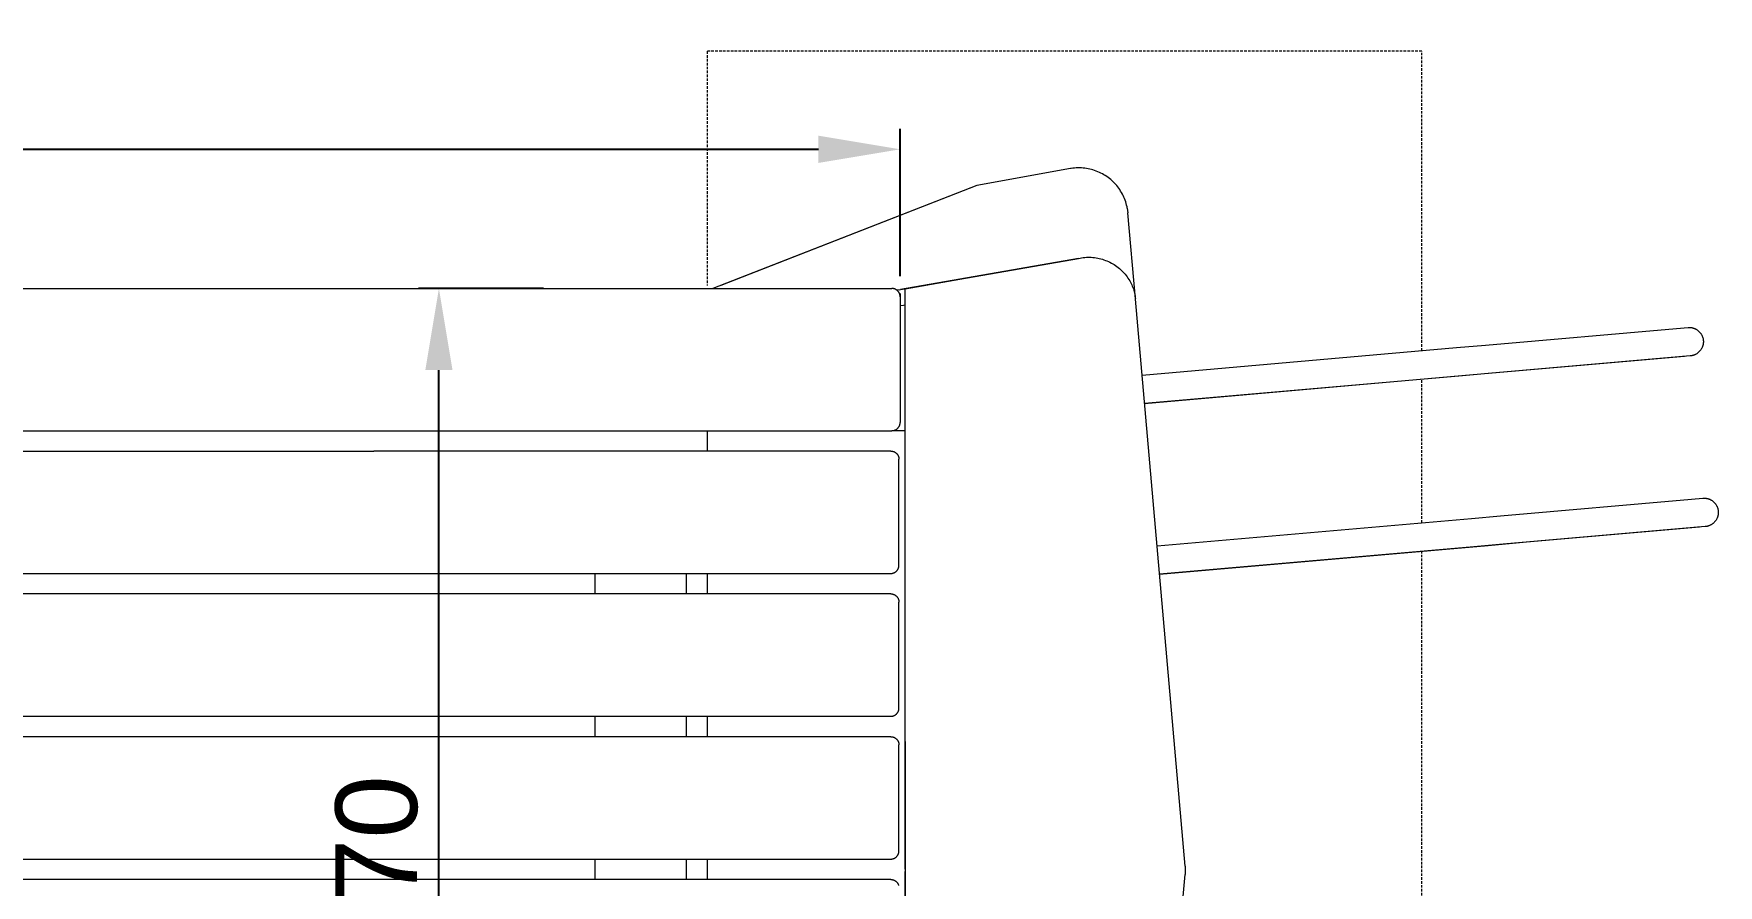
# Model space of a CAD drawing. Header units: millimetres. Extents: x -198 to 5031, y 124 to 3375.
# Drawn here: x 2342 to 3167, y 1675 to 2092 of the extents above; entities that cross this region are included whole.
import ezdxf

# ---------------------------------------------------------------- set-up
doc = ezdxf.new("R2010")
doc.units = ezdxf.units.MM
doc.linetypes.add('HIDDEN', pattern=[1.905, 1.27, -0.635])
for name, color, linetype, lineweight in [('ZANO_R', 7, 'Continuous', 0), ('ZANO_R_przerywana', 7, 'HIDDEN', 0), ('ZANO_W', 1, 'Continuous', 0)]:
    doc.layers.add(name, color=color, linetype=linetype, lineweight=lineweight)
doc.styles.add('Arial', font='arial.ttf')
doc.styles.get("Standard").update_dxf_attribs({"font": 'ARIALUNI.TTF'})
doc.dimstyles.new('pl i ang', dxfattribs={"dimtxt": 50, "dimasz": 50, "dimexe": 1.25, "dimexo": 0.625, "dimgap": 10, "dimtad": 1, "dimtoh": 1, "dimtxsty": 'Standard', "dimcen": 2.5, "dimclrd": 1, "dimclre": 1, "dimclrt": 1, "dimadec": 0, "dimazin": 0, "dimtfac": 1, "dimtmove": 0, "dimatfit": 3, "dimfxl": 1, "dimarcsym": 1})

# ---------------------------------------------------------------- blocks, each defined once
blk = doc.blocks.new('*D474')
at = {"layer": 'ZANO_W', "color": 1, "lineweight": -2}
for p, q in [((2591.22, 1967.26), (2530.03, 1967.26)), ((2540.03, 1436.91), (2540.03, 1927.26)), ((2591.22, 1396.91), (2530.03, 1396.91))]:
    blk.add_line(p, q, dxfattribs=at)
at = {"layer": 'ZANO_W', "color": 1}
for points in [[(2546.7, 1927.26), (2533.36, 1927.26), (2540.03, 1967.26)], [(2533.36, 1436.91), (2546.7, 1436.91), (2540.03, 1396.91)]]:
    blk.add_solid(points, dxfattribs=at)
at = {"layer": 'ZANO_W', "color": 1, "insert": (2509.61, 1682.08), "char_height": 40, "attachment_point": 5, "rotation": 90, "style": 'Arial'}
blk.add_mtext('570', dxfattribs=at)
blk = doc.blocks.new('*D475')
at = {"layer": 'ZANO_W', "color": 1, "lineweight": -2}
for p, q in [((267.27, 1968.72), (267.27, 2045.5)), ((2765.96, 1973.26), (2765.96, 2045.5)), ((307.27, 2035.5), (2725.96, 2035.5))]:
    blk.add_line(p, q, dxfattribs=at)
at = {"layer": 'ZANO_W', "color": 1}
for points in [[(307.27, 2042.17), (307.27, 2028.83), (267.27, 2035.5)], [(2725.96, 2028.83), (2725.96, 2042.17), (2765.96, 2035.5)]]:
    blk.add_solid(points, dxfattribs=at)
at = {"layer": 'ZANO_W', "color": 1, "insert": (1516.62, 2065.92), "char_height": 40, "attachment_point": 5, "style": 'Arial'}
blk.add_mtext('2499', dxfattribs=at)

msp = doc.modelspace()

# ---------------------------------------------------------------- linework, layer by layer
at = {"layer": 'ZANO_R'}
for p, q in [((2849.45, 2026.02), (2803.6, 2017.79)), ((2849.45, 2026.02), (2803.6, 2017.79)), ((2849.75, 2026.07), (2849.45, 2026.02)), ((2849.75, 2026.07), (2849.45, 2026.02)), ((2850.57, 2026.19), (2849.75, 2026.07)), ((2850.57, 2026.19), (2849.75, 2026.07)), ((2851.4, 2026.27), (2850.57, 2026.19)), ((2851.4, 2026.27), (2850.57, 2026.19)), ((2852.23, 2026.33), (2851.4, 2026.27)), ((2852.23, 2026.33), (2851.4, 2026.27)), ((2853.05, 2026.36), (2852.23, 2026.33)), ((2853.05, 2026.36), (2852.23, 2026.33)), ((2853.88, 2026.36), (2853.05, 2026.36)), ((2853.88, 2026.36), (2853.05, 2026.36)), ((2854.71, 2026.34), (2853.88, 2026.36)), ((2854.71, 2026.34), (2853.88, 2026.36)), ((2855.54, 2026.28), (2854.71, 2026.34)), ((2855.54, 2026.28), (2854.71, 2026.34)), ((2856.37, 2026.2), (2855.54, 2026.28)), ((2856.37, 2026.2), (2855.54, 2026.28)), ((2857.19, 2026.09), (2856.37, 2026.2)), ((2857.19, 2026.09), (2856.37, 2026.2)), ((2858.01, 2025.95), (2857.19, 2026.09)), ((2858.01, 2025.95), (2857.19, 2026.09)), ((2858.82, 2025.78), (2858.01, 2025.95)), ((2858.82, 2025.78), (2858.01, 2025.95)), ((2859.62, 2025.58), (2858.82, 2025.78)), ((2859.62, 2025.58), (2858.82, 2025.78)), ((2860.42, 2025.36), (2859.62, 2025.58)), ((2860.42, 2025.36), (2859.62, 2025.58)), ((2861.21, 2025.11), (2860.42, 2025.36)), ((2861.21, 2025.11), (2860.42, 2025.36)), ((2861.99, 2024.83), (2861.21, 2025.11)), ((2861.99, 2024.83), (2861.21, 2025.11)), ((2862.77, 2024.52), (2861.99, 2024.83)), ((2862.77, 2024.52), (2861.99, 2024.83)), ((2863.53, 2024.19), (2862.77, 2024.52)), ((2863.53, 2024.19), (2862.77, 2024.52)), ((2864.27, 2023.83), (2863.53, 2024.19)), ((2864.27, 2023.83), (2863.53, 2024.19)), ((2865.01, 2023.45), (2864.27, 2023.83)), ((2865.01, 2023.45), (2864.27, 2023.83)), ((2865.73, 2023.04), (2865.01, 2023.45)), ((2865.73, 2023.04), (2865.01, 2023.45)), ((2866.44, 2022.61), (2865.73, 2023.04)), ((2866.44, 2022.61), (2865.73, 2023.04)), ((2867.13, 2022.15), (2866.44, 2022.61)), ((2867.13, 2022.15), (2866.44, 2022.61)), ((2867.81, 2021.67), (2867.13, 2022.15)), ((2867.81, 2021.67), (2867.13, 2022.15)), ((2868.47, 2021.17), (2867.81, 2021.67)), ((2868.47, 2021.17), (2867.81, 2021.67)), ((2803.6, 2017.79), (2674.22, 1967.26)), ((2803.6, 2017.79), (2678.06, 1968.76)), ((2869.11, 2020.65), (2868.47, 2021.17)), ((2869.11, 2020.65), (2868.47, 2021.17)), ((2869.73, 2020.1), (2869.11, 2020.65)), ((2869.73, 2020.1), (2869.11, 2020.65)), ((2870.34, 2019.53), (2869.73, 2020.1)), ((2870.34, 2019.53), (2869.73, 2020.1)), ((2870.92, 2018.94), (2870.34, 2019.53)), ((2870.92, 2018.94), (2870.34, 2019.53)), ((2871.49, 2018.33), (2870.92, 2018.94)), ((2871.49, 2018.33), (2870.92, 2018.94)), ((2872.03, 2017.71), (2871.49, 2018.33)), ((2872.03, 2017.71), (2871.49, 2018.33)), ((2872.55, 2017.06), (2872.03, 2017.71)), ((2872.55, 2017.06), (2872.03, 2017.71)), ((2873.05, 2016.4), (2872.55, 2017.06)), ((2873.05, 2016.4), (2872.55, 2017.06)), ((2873.52, 2015.72), (2873.05, 2016.4)), ((2873.52, 2015.72), (2873.05, 2016.4)), ((2873.97, 2015.02), (2873.52, 2015.72)), ((2873.97, 2015.02), (2873.52, 2015.72)), ((2874.4, 2014.31), (2873.97, 2015.02)), ((2874.4, 2014.31), (2873.97, 2015.02)), ((2874.8, 2013.58), (2874.4, 2014.31)), ((2874.8, 2013.58), (2874.4, 2014.31)), ((2875.18, 2012.84), (2874.8, 2013.58)), ((2875.18, 2012.84), (2874.8, 2013.58)), ((2875.53, 2012.09), (2875.18, 2012.84)), ((2875.53, 2012.09), (2875.18, 2012.84)), ((2875.86, 2011.33), (2875.53, 2012.09)), ((2875.86, 2011.33), (2875.53, 2012.09)), ((2876.15, 2010.56), (2875.86, 2011.33)), ((2876.15, 2010.56), (2875.86, 2011.33)), ((2876.43, 2009.77), (2876.15, 2010.56)), ((2876.43, 2009.77), (2876.15, 2010.56)), ((2876.67, 2008.98), (2876.43, 2009.77)), ((2876.67, 2008.98), (2876.43, 2009.77)), ((2876.89, 2008.18), (2876.67, 2008.98)), ((2876.89, 2008.18), (2876.67, 2008.98)), ((2877.08, 2007.37), (2876.89, 2008.18)), ((2877.08, 2007.37), (2876.89, 2008.18)), ((2877.24, 2006.56), (2877.08, 2007.37)), ((2877.24, 2006.56), (2877.08, 2007.37)), ((2877.24, 2006.56), (2877.53, 2004.4)), ((2877.24, 2006.56), (2877.53, 2004.4)), ((2881.22, 1962.25), (2877.53, 2004.4)), ((2881.22, 1962.25), (2877.53, 2004.4)), ((2853.29, 1982.03), (2766.2, 1966.72)), ((2766.2, 1966.72), (2853.29, 1982.03)), ((2853.29, 1982.02), (2768.37, 1967.01)), ((2853.29, 1982.02), (2768.37, 1967.01)), ((2853.29, 1982.03), (2854.07, 1982.19)), ((2853.29, 1982.03), (2854.07, 1982.19)), ((2854.07, 1982.19), (2854.85, 1982.32)), ((2854.07, 1982.19), (2854.85, 1982.32)), ((2854.85, 1982.32), (2855.64, 1982.43)), ((2854.85, 1982.32), (2855.64, 1982.43)), ((2855.64, 1982.43), (2856.43, 1982.51)), ((2855.64, 1982.43), (2856.43, 1982.51)), ((2856.43, 1982.51), (2857.22, 1982.56)), ((2856.43, 1982.51), (2857.22, 1982.56)), ((2857.22, 1982.56), (2858.01, 1982.58)), ((2857.22, 1982.56), (2858.01, 1982.58)), ((2858.01, 1982.58), (2858.8, 1982.58)), ((2858.01, 1982.58), (2858.8, 1982.58)), ((2858.8, 1982.58), (2859.59, 1982.55)), ((2858.8, 1982.58), (2859.59, 1982.55)), ((2859.59, 1982.55), (2860.39, 1982.49)), ((2859.59, 1982.55), (2860.39, 1982.49)), ((2860.39, 1982.49), (2861.17, 1982.4)), ((2860.39, 1982.49), (2861.17, 1982.4)), ((2861.17, 1982.4), (2861.96, 1982.29)), ((2861.17, 1982.4), (2861.96, 1982.29)), ((2861.96, 1982.29), (2862.74, 1982.16)), ((2861.96, 1982.29), (2862.74, 1982.16)), ((2862.74, 1982.16), (2863.51, 1981.99)), ((2862.74, 1982.16), (2863.51, 1981.99)), ((2863.51, 1981.99), (2864.28, 1981.8)), ((2863.51, 1981.99), (2864.28, 1981.8)), ((2864.28, 1981.8), (2865.05, 1981.58)), ((2864.28, 1981.8), (2865.05, 1981.58)), ((2865.05, 1981.58), (2865.8, 1981.34)), ((2865.05, 1981.58), (2865.8, 1981.34)), ((2865.8, 1981.34), (2866.55, 1981.07)), ((2865.8, 1981.34), (2866.55, 1981.07)), ((2866.55, 1981.07), (2867.28, 1980.78)), ((2866.55, 1981.07), (2867.28, 1980.78)), ((2867.28, 1980.78), (2868.01, 1980.46)), ((2867.28, 1980.78), (2868.01, 1980.46)), ((2868.01, 1980.46), (2868.72, 1980.12)), ((2868.01, 1980.46), (2868.72, 1980.12)), ((2868.72, 1980.12), (2869.43, 1979.75)), ((2868.72, 1980.12), (2869.43, 1979.75)), ((2869.43, 1979.75), (2870.12, 1979.36)), ((2869.43, 1979.75), (2870.12, 1979.36)), ((2870.12, 1979.36), (2870.79, 1978.95)), ((2870.12, 1979.36), (2870.79, 1978.95)), ((2870.79, 1978.95), (2871.45, 1978.51)), ((2870.79, 1978.95), (2871.45, 1978.51)), ((2871.45, 1978.51), (2872.1, 1978.05)), ((2871.45, 1978.51), (2872.1, 1978.05)), ((2872.1, 1978.05), (2872.73, 1977.57)), ((2872.1, 1978.05), (2872.73, 1977.57)), ((2872.73, 1977.57), (2873.34, 1977.07)), ((2872.73, 1977.57), (2873.34, 1977.07)), ((2873.34, 1977.07), (2873.94, 1976.55)), ((2873.34, 1977.07), (2873.94, 1976.55)), ((2873.94, 1976.55), (2874.52, 1976)), ((2873.94, 1976.55), (2874.52, 1976)), ((2874.52, 1976), (2875.07, 1975.44)), ((2874.52, 1976), (2875.07, 1975.44)), ((2875.07, 1975.44), (2875.61, 1974.86)), ((2875.07, 1975.44), (2875.61, 1974.86)), ((2875.61, 1974.86), (2876.13, 1974.26)), ((2875.61, 1974.86), (2876.13, 1974.26)), ((2876.13, 1974.26), (2876.63, 1973.65)), ((2876.13, 1974.26), (2876.63, 1973.65)), ((2876.63, 1973.65), (2877.11, 1973.01)), ((2876.63, 1973.65), (2877.11, 1973.01)), ((2877.11, 1973.01), (2877.56, 1972.37)), ((2877.11, 1973.01), (2877.56, 1972.37)), ((2877.56, 1972.37), (2878, 1971.7)), ((2877.56, 1972.37), (2878, 1971.7)), ((271.27, 1967.26), (2761.96, 1967.26)), ((2762.1, 1967.25), (2761.96, 1967.26)), ((2762.23, 1967.25), (2762.1, 1967.25)), ((2762.37, 1967.24), (2762.23, 1967.25)), ((2762.5, 1967.22), (2762.37, 1967.24)), ((2762.64, 1967.2), (2762.5, 1967.22)), ((2762.77, 1967.17), (2762.64, 1967.2)), ((2762.91, 1967.14), (2762.77, 1967.17)), ((2763.04, 1967.11), (2762.91, 1967.14)), ((2763.17, 1967.07), (2763.04, 1967.11)), ((2763.3, 1967.03), (2763.17, 1967.07)), ((2763.43, 1966.98), (2763.3, 1967.03)), ((2763.55, 1966.93), (2763.43, 1966.98)), ((2763.68, 1966.87), (2763.55, 1966.93)), ((2763.8, 1966.81), (2763.68, 1966.87)), ((2763.92, 1966.74), (2763.8, 1966.81)), ((2764.04, 1966.67), (2763.92, 1966.74)), ((2764.15, 1966.6), (2764.04, 1966.67)), ((2764.27, 1966.52), (2764.15, 1966.6)), ((2764.2, 1966.57), (2766.2, 1966.72)), ((2764.38, 1966.44), (2764.27, 1966.52)), ((2764.48, 1966.36), (2764.38, 1966.44)), ((2764.59, 1966.27), (2764.48, 1966.36)), ((2764.69, 1966.18), (2764.59, 1966.27)), ((2764.79, 1966.09), (2764.69, 1966.18)), ((2764.88, 1965.99), (2764.79, 1966.09)), ((2764.97, 1965.89), (2764.88, 1965.99)), ((2765.06, 1965.78), (2764.97, 1965.89)), ((2765.15, 1965.67), (2765.06, 1965.78)), ((2765.23, 1965.56), (2765.15, 1965.67)), ((2765.3, 1965.45), (2765.23, 1965.56)), ((2765.38, 1965.34), (2765.3, 1965.45)), ((2765.45, 1965.22), (2765.38, 1965.34)), ((2765.51, 1965.1), (2765.45, 1965.22)), ((2765.48, 1966.66), (2766.2, 1966.72)), ((2765.57, 1964.97), (2765.51, 1965.1)), ((2765.63, 1964.85), (2765.57, 1964.97)), ((2765.68, 1964.72), (2765.63, 1964.85)), ((2765.73, 1964.6), (2765.68, 1964.72)), ((2765.77, 1964.47), (2765.73, 1964.6)), ((2765.81, 1964.34), (2765.77, 1964.47)), ((2765.84, 1964.2), (2765.81, 1964.34)), ((2765.88, 1964.07), (2765.84, 1964.2)), ((2765.9, 1963.94), (2765.88, 1964.07)), ((2765.92, 1963.8), (2765.9, 1963.94)), ((2765.96, 1964.76), (2765.96, 1903.08)), ((2768.37, 1745.26), (2768.37, 1967.01)), ((2768.37, 1682.58), (2768.37, 1967.01)), ((2878, 1971.7), (2878.41, 1971.02)), ((2878, 1971.7), (2878.41, 1971.02)), ((2878.41, 1971.02), (2878.76, 1970.39)), ((2878.41, 1971.02), (2878.76, 1970.39)), ((2878.76, 1970.39), (2879.08, 1969.74)), ((2878.76, 1970.39), (2879.08, 1969.74)), ((2879.08, 1969.74), (2879.39, 1969.09)), ((2879.08, 1969.74), (2879.39, 1969.09)), ((2879.39, 1969.09), (2879.67, 1968.42)), ((2879.39, 1969.09), (2879.67, 1968.42)), ((2879.67, 1968.42), (2879.94, 1967.75)), ((2879.67, 1968.42), (2879.94, 1967.75)), ((2879.94, 1967.75), (2880.18, 1967.06)), ((2879.94, 1967.75), (2880.18, 1967.06)), ((2880.18, 1967.06), (2880.4, 1966.37)), ((2880.18, 1967.06), (2880.4, 1966.37)), ((2880.4, 1966.37), (2880.59, 1965.68)), ((2880.4, 1966.37), (2880.59, 1965.68)), ((2880.59, 1965.68), (2880.76, 1964.97)), ((2880.59, 1965.68), (2880.76, 1964.97)), ((2880.76, 1964.97), (2880.91, 1964.27)), ((2880.76, 1964.97), (2880.91, 1964.27)), ((2880.91, 1964.27), (2881.04, 1963.55)), ((2880.91, 1964.27), (2881.04, 1963.55)), ((2765.94, 1963.67), (2765.92, 1963.8)), ((2765.95, 1963.53), (2765.94, 1963.67)), ((2765.96, 1963.39), (2765.95, 1963.53)), ((2765.96, 1963.26), (2765.96, 1963.39)), ((2765.96, 1963.26), (2765.96, 1901.58)), ((2767.59, 1958.88), (2765.96, 1958.76)), ((2767.59, 1958.88), (2765.96, 1958.76)), ((2768.37, 1959.02), (2767.59, 1958.88)), ((2768.37, 1959.02), (2767.59, 1958.88)), ((2881.04, 1963.55), (2881.15, 1962.84)), ((2881.04, 1963.55), (2881.15, 1962.84)), ((2881.15, 1962.84), (2881.23, 1962.12)), ((2881.15, 1962.84), (2881.23, 1962.12)), ((2905.54, 1684.18), (2881.24, 1961.96)), ((2905.54, 1684.18), (2881.24, 1961.96)), ((3052.76, 1939.53), (3146.2, 1947.69)), ((3146.2, 1947.69), (3151.88, 1948.19)), ((3151.88, 1948.19), (3152.06, 1948.2)), ((3152.06, 1948.2), (3152.18, 1948.2)), ((3152.18, 1948.2), (3152.3, 1948.2)), ((3152.3, 1948.2), (3152.48, 1948.2)), ((3152.48, 1948.2), (3152.71, 1948.2)), ((3152.71, 1948.2), (3152.92, 1948.19)), ((3152.92, 1948.19), (3153.12, 1948.17)), ((3153.12, 1948.17), (3153.33, 1948.14)), ((3153.33, 1948.14), (3153.53, 1948.11)), ((3153.53, 1948.11), (3153.69, 1948.08)), ((3153.69, 1948.08), (3153.84, 1948.05)), ((3153.84, 1948.05), (3154, 1948.02)), ((3154, 1948.02), (3154.15, 1947.98)), ((3154.15, 1947.98), (3154.3, 1947.94)), ((3154.3, 1947.94), (3154.46, 1947.9)), ((3154.46, 1947.9), (3154.61, 1947.85)), ((3154.61, 1947.85), (3154.76, 1947.8)), ((3154.76, 1947.8), (3154.91, 1947.74)), ((3154.91, 1947.74), (3155.05, 1947.68)), ((3155.05, 1947.68), (3155.2, 1947.62)), ((3155.2, 1947.62), (3155.34, 1947.55)), ((3155.34, 1947.55), (3155.49, 1947.49)), ((3155.49, 1947.49), (3155.63, 1947.42)), ((3155.63, 1947.42), (3155.77, 1947.34)), ((3038.43, 1938.28), (3052.76, 1939.53)), ((3155.77, 1947.34), (3155.9, 1947.26)), ((3155.9, 1947.26), (3156.11, 1947.14)), ((3156.11, 1947.14), (3156.31, 1947.01)), ((3156.31, 1947.01), (3156.51, 1946.87)), ((3156.51, 1946.87), (3156.7, 1946.73)), ((3156.7, 1946.73), (3156.89, 1946.58)), ((3156.89, 1946.58), (3157.07, 1946.42)), ((3157.07, 1946.42), (3157.24, 1946.25)), ((3157.24, 1946.25), (3157.41, 1946.09)), ((3157.41, 1946.09), (3157.57, 1945.92)), ((3157.57, 1945.92), (3157.71, 1945.76)), ((3157.71, 1945.76), (3157.86, 1945.59)), ((3157.86, 1945.59), (3157.99, 1945.41)), ((3157.99, 1945.41), (3158.12, 1945.23)), ((3158.12, 1945.23), (3158.25, 1945.04)), ((3158.25, 1945.04), (3158.37, 1944.85)), ((3158.37, 1944.85), (3158.48, 1944.66)), ((3158.48, 1944.66), (3158.59, 1944.46)), ((3158.59, 1944.46), (3158.69, 1944.26)), ((3158.69, 1944.26), (3158.79, 1944.06)), ((3158.79, 1944.06), (3158.88, 1943.85)), ((3158.88, 1943.85), (3158.96, 1943.64)), ((3158.96, 1943.64), (3159.03, 1943.43)), ((3159.03, 1943.43), (3159.1, 1943.22)), ((3159.1, 1939.19), (3159.03, 1938.97)), ((3159.1, 1943.22), (3159.16, 1943.01)), ((3159.17, 1939.42), (3159.1, 1939.19)), ((3159.16, 1943.01), (3159.22, 1942.77)), ((3159.22, 1939.66), (3159.17, 1939.42)), ((3159.22, 1942.77), (3159.27, 1942.54)), ((3159.27, 1939.89), (3159.22, 1939.66)), ((3159.27, 1942.54), (3159.31, 1942.3)), ((3159.31, 1940.13), (3159.27, 1939.89)), ((3159.31, 1942.3), (3159.34, 1942.06)), ((3159.35, 1940.37), (3159.31, 1940.13)), ((3159.34, 1942.06), (3159.37, 1941.82)), ((3159.37, 1940.6), (3159.35, 1940.37)), ((3159.37, 1941.82), (3159.39, 1941.57)), ((3159.39, 1940.85), (3159.37, 1940.6)), ((3159.39, 1941.57), (3159.4, 1941.33)), ((3159.4, 1941.09), (3159.39, 1940.85)), ((3159.4, 1941.33), (3159.4, 1941.09)), ((2884.49, 1924.81), (3038.43, 1938.28)), ((3147.41, 1933.74), (3053.98, 1925.58)), ((3150.14, 1933.98), (3065.44, 1926.53)), ((3152.96, 1934.23), (3147.41, 1933.74)), ((3152.82, 1934.22), (3152.79, 1934.21)), ((3152.81, 1934.22), (3152.84, 1934.22)), ((3153.2, 1934.25), (3152.96, 1934.23)), ((3153.44, 1934.28), (3153.2, 1934.25)), ((3153.67, 1934.32), (3153.44, 1934.28)), ((3153.91, 1934.37), (3153.67, 1934.32)), ((3154.14, 1934.43), (3153.91, 1934.37)), ((3154.37, 1934.49), (3154.14, 1934.43)), ((3154.6, 1934.56), (3154.37, 1934.49)), ((3154.83, 1934.64), (3154.6, 1934.56)), ((3155.05, 1934.73), (3154.83, 1934.64)), ((3155.27, 1934.82), (3155.05, 1934.73)), ((3155.49, 1934.92), (3155.27, 1934.82)), ((3155.7, 1935.03), (3155.49, 1934.92)), ((3155.91, 1935.15), (3155.7, 1935.03)), ((3156.12, 1935.28), (3155.91, 1935.15)), ((3156.32, 1935.41), (3156.12, 1935.28)), ((3156.51, 1935.54), (3156.32, 1935.41)), ((3156.7, 1935.69), (3156.51, 1935.54)), ((3156.89, 1935.84), (3156.7, 1935.69)), ((3157.07, 1936), (3156.89, 1935.84)), ((3157.25, 1936.16), (3157.07, 1936)), ((3157.42, 1936.33), (3157.25, 1936.16)), ((3157.58, 1936.5), (3157.42, 1936.33)), ((3157.74, 1936.68), (3157.58, 1936.5)), ((3157.89, 1936.87), (3157.74, 1936.68)), ((3158.04, 1937.06), (3157.89, 1936.87)), ((3158.18, 1937.25), (3158.04, 1937.06)), ((3158.31, 1937.45), (3158.18, 1937.25)), ((3158.43, 1937.66), (3158.31, 1937.45)), ((3158.55, 1937.87), (3158.43, 1937.66)), ((3158.66, 1938.08), (3158.55, 1937.87)), ((3158.76, 1938.3), (3158.66, 1938.08)), ((3158.86, 1938.52), (3158.76, 1938.3)), ((3158.95, 1938.74), (3158.86, 1938.52)), ((3159.03, 1938.97), (3158.95, 1938.74)), ((3039.65, 1924.33), (2885.71, 1910.86)), ((3046.71, 1924.89), (2885.72, 1910.81)), ((3053.98, 1925.58), (3039.65, 1924.33)), ((3065.44, 1926.53), (3046.71, 1924.89)), ((2763.43, 1897.86), (2763.55, 1897.92)), ((2763.55, 1897.92), (2763.68, 1897.97)), ((2763.68, 1897.97), (2763.8, 1898.03)), ((2763.8, 1898.03), (2763.92, 1898.1)), ((2763.92, 1898.1), (2764.04, 1898.17)), ((2764.04, 1898.17), (2764.15, 1898.24)), ((2764.15, 1898.24), (2764.27, 1898.32)), ((2764.27, 1898.32), (2764.38, 1898.4)), ((2764.38, 1898.4), (2764.48, 1898.48)), ((2764.48, 1898.48), (2764.59, 1898.57)), ((2764.59, 1898.57), (2764.69, 1898.66)), ((2764.69, 1898.66), (2764.79, 1898.76)), ((2764.79, 1898.76), (2764.88, 1898.85)), ((2764.88, 1898.85), (2764.97, 1898.96)), ((2764.97, 1898.96), (2765.06, 1899.06)), ((2765.06, 1899.06), (2765.15, 1899.17)), ((2765.15, 1899.17), (2765.23, 1899.28)), ((2765.23, 1899.28), (2765.3, 1899.39)), ((2765.3, 1899.39), (2765.38, 1899.51)), ((2765.38, 1899.51), (2765.45, 1899.62)), ((2765.45, 1899.62), (2765.51, 1899.74)), ((2765.51, 1899.74), (2765.57, 1899.87)), ((2765.57, 1899.87), (2765.63, 1899.99)), ((2765.63, 1899.99), (2765.68, 1900.12)), ((2765.68, 1900.12), (2765.73, 1900.24)), ((2765.73, 1900.24), (2765.77, 1900.37)), ((2765.77, 1900.37), (2765.81, 1900.5)), ((2765.81, 1900.5), (2765.84, 1900.64)), ((2765.84, 1900.64), (2765.88, 1900.77)), ((2765.88, 1900.77), (2765.9, 1900.9)), ((2765.9, 1900.9), (2765.92, 1901.04)), ((2765.92, 1901.04), (2765.94, 1901.18)), ((2765.94, 1901.18), (2765.95, 1901.31)), ((2765.95, 1901.31), (2765.96, 1901.45)), ((2765.96, 1901.45), (2765.96, 1901.58)), ((528.81, 1897.58), (2503.93, 1897.58)), ((2503.93, 1897.58), (2761.96, 1897.58)), ((2671.45, 1897.58), (2671.45, 1887.58)), ((2761.96, 1897.58), (2762.1, 1897.59)), ((2768.37, 1897.58), (2761.96, 1897.58)), ((2762.1, 1897.59), (2762.23, 1897.59)), ((2762.23, 1897.59), (2762.37, 1897.61)), ((2762.37, 1897.61), (2762.5, 1897.62)), ((2762.5, 1897.62), (2762.64, 1897.64)), ((2762.64, 1897.64), (2762.77, 1897.67)), ((2762.77, 1897.67), (2762.91, 1897.7)), ((2762.91, 1897.7), (2763.04, 1897.73)), ((2763.04, 1897.73), (2763.17, 1897.77)), ((2763.17, 1897.77), (2763.3, 1897.82)), ((2763.3, 1897.82), (2763.43, 1897.86)), ((524.64, 1887.58), (2508.1, 1887.58)), ((2761.37, 1887.58), (2508.1, 1887.58)), ((2761.37, 1887.58), (2761.51, 1887.58)), ((2761.51, 1887.58), (2761.64, 1887.57)), ((2761.64, 1887.57), (2761.78, 1887.56)), ((2761.78, 1887.56), (2761.92, 1887.55)), ((2761.92, 1887.55), (2762.05, 1887.53)), ((2762.05, 1887.53), (2762.19, 1887.5)), ((2762.19, 1887.5), (2762.32, 1887.47)), ((2762.32, 1887.47), (2762.45, 1887.44)), ((2762.45, 1887.44), (2762.58, 1887.4)), ((2762.58, 1887.4), (2762.71, 1887.35)), ((2762.71, 1887.35), (2762.84, 1887.31)), ((2762.84, 1887.31), (2762.97, 1887.25)), ((2762.97, 1887.25), (2763.09, 1887.2)), ((2763.09, 1887.2), (2763.21, 1887.14)), ((2763.21, 1887.14), (2763.33, 1887.07)), ((2763.33, 1887.07), (2763.45, 1887)), ((2763.45, 1887), (2763.57, 1886.93)), ((2763.57, 1886.93), (2763.68, 1886.85)), ((2763.68, 1886.85), (2763.79, 1886.77)), ((2763.79, 1886.77), (2763.9, 1886.69)), ((2763.9, 1886.69), (2764, 1886.6)), ((2764, 1886.6), (2764.1, 1886.51)), ((2764.1, 1886.51), (2764.2, 1886.41)), ((2764.2, 1886.41), (2764.29, 1886.31)), ((2764.29, 1886.31), (2764.39, 1886.21)), ((2764.39, 1886.21), (2764.47, 1886.11)), ((2764.47, 1886.11), (2764.56, 1886)), ((2764.56, 1886), (2764.64, 1885.89)), ((2764.64, 1885.89), (2764.72, 1885.78)), ((2764.72, 1885.78), (2764.79, 1885.66)), ((2764.79, 1885.66), (2764.86, 1885.54)), ((2764.86, 1885.54), (2764.92, 1885.42)), ((2764.92, 1885.42), (2764.98, 1885.3)), ((2764.98, 1885.3), (2765.04, 1885.18)), ((2765.04, 1885.18), (2765.09, 1885.05)), ((2765.09, 1885.05), (2765.14, 1884.92)), ((2765.14, 1884.92), (2765.18, 1884.79)), ((2765.18, 1884.79), (2765.22, 1884.66)), ((2765.22, 1884.66), (2765.26, 1884.53)), ((2765.26, 1884.53), (2765.29, 1884.4)), ((2765.29, 1884.4), (2765.31, 1884.26)), ((2765.31, 1884.26), (2765.33, 1884.13)), ((2765.33, 1884.13), (2765.35, 1883.99)), ((2765.35, 1883.99), (2765.36, 1883.86)), ((2765.36, 1883.86), (2765.37, 1883.72)), ((2765.37, 1883.72), (2765.37, 1883.58)), ((2765.37, 1831.58), (2765.37, 1883.58)), ((3060.08, 1855.85), (3153.52, 1864.01)), ((3153.52, 1864.01), (3159.2, 1864.51)), ((3159.2, 1864.51), (3159.38, 1864.52)), ((3159.38, 1864.52), (3159.5, 1864.52)), ((3159.5, 1864.52), (3159.62, 1864.52)), ((3159.62, 1864.52), (3159.8, 1864.52)), ((3159.8, 1864.52), (3160.03, 1864.52)), ((3160.03, 1864.52), (3160.24, 1864.51)), ((3160.24, 1864.51), (3160.44, 1864.49)), ((3160.44, 1864.49), (3160.65, 1864.46)), ((3160.65, 1864.46), (3160.85, 1864.43)), ((3160.85, 1864.43), (3161.01, 1864.4)), ((3161.01, 1864.4), (3161.17, 1864.37)), ((3161.17, 1864.37), (3161.32, 1864.34)), ((3161.32, 1864.34), (3161.47, 1864.3)), ((3161.47, 1864.3), (3161.63, 1864.26)), ((3161.63, 1864.26), (3161.78, 1864.21)), ((3161.78, 1864.21), (3161.93, 1864.17)), ((3161.93, 1864.17), (3162.08, 1864.11)), ((3162.08, 1864.11), (3162.23, 1864.06)), ((3162.23, 1864.06), (3162.37, 1864)), ((3162.37, 1864), (3162.52, 1863.94)), ((3162.52, 1863.94), (3162.66, 1863.87)), ((3162.66, 1863.87), (3162.81, 1863.81)), ((3162.81, 1863.81), (3162.95, 1863.73)), ((3162.95, 1863.73), (3163.09, 1863.66)), ((3163.09, 1863.66), (3163.23, 1863.58)), ((3163.23, 1863.58), (3163.43, 1863.46)), ((3163.43, 1863.46), (3163.63, 1863.33)), ((3163.63, 1863.33), (3163.83, 1863.19)), ((3163.83, 1863.19), (3164.02, 1863.05)), ((3164.02, 1863.05), (3164.21, 1862.89)), ((3164.21, 1862.89), (3164.39, 1862.74)), ((3164.39, 1862.74), (3164.57, 1862.57)), ((3164.57, 1862.57), (3164.74, 1862.41)), ((3164.74, 1862.41), (3164.89, 1862.24)), ((3164.89, 1862.24), (3165.03, 1862.08)), ((3165.03, 1862.08), (3165.18, 1861.91)), ((3165.18, 1861.91), (3165.31, 1861.73)), ((3165.31, 1861.73), (3165.45, 1861.55)), ((3165.45, 1861.55), (3165.57, 1861.36)), ((3165.57, 1861.36), (3165.69, 1861.17)), ((3165.69, 1861.17), (3165.81, 1860.98)), ((3165.81, 1860.98), (3165.91, 1860.78)), ((3165.91, 1860.78), (3166.02, 1860.58)), ((3166.02, 1860.58), (3166.11, 1860.38)), ((3166.11, 1860.38), (3166.2, 1860.17)), ((3166.2, 1860.17), (3166.28, 1859.96)), ((3166.28, 1859.96), (3166.35, 1859.75)), ((3166.35, 1859.75), (3166.42, 1859.54)), ((3166.42, 1859.54), (3166.48, 1859.33)), ((3166.48, 1859.33), (3166.54, 1859.09)), ((3166.54, 1859.09), (3166.59, 1858.86)), ((3166.59, 1858.86), (3166.63, 1858.62)), ((3166.63, 1858.62), (3166.67, 1858.38)), ((3166.67, 1856.69), (3166.63, 1856.45)), ((3166.67, 1858.38), (3166.69, 1858.13)), ((3166.69, 1856.92), (3166.67, 1856.69)), ((3166.69, 1858.13), (3166.71, 1857.89)), ((3166.71, 1857.17), (3166.69, 1856.92)), ((3166.71, 1857.89), (3166.72, 1857.65)), ((3166.72, 1857.41), (3166.71, 1857.17)), ((3166.72, 1857.65), (3166.72, 1857.41)), ((2891.81, 1841.13), (3045.75, 1854.6)), ((3045.75, 1854.6), (3060.08, 1855.85)), ((3154.73, 1850.06), (3061.3, 1841.9)), ((3157.46, 1850.3), (3072.76, 1842.85)), ((3160.28, 1850.55), (3154.73, 1850.06)), ((3160.14, 1850.53), (3160.11, 1850.53)), ((3160.13, 1850.54), (3160.16, 1850.54)), ((3160.52, 1850.57), (3160.28, 1850.55)), ((3160.76, 1850.6), (3160.52, 1850.57)), ((3161, 1850.64), (3160.76, 1850.6)), ((3161.23, 1850.69), (3161, 1850.64)), ((3161.46, 1850.75), (3161.23, 1850.69)), ((3161.69, 1850.81), (3161.46, 1850.75)), ((3161.92, 1850.88), (3161.69, 1850.81)), ((3162.15, 1850.96), (3161.92, 1850.88)), ((3162.37, 1851.05), (3162.15, 1850.96)), ((3162.59, 1851.14), (3162.37, 1851.05)), ((3162.81, 1851.24), (3162.59, 1851.14)), ((3163.02, 1851.35), (3162.81, 1851.24)), ((3163.23, 1851.47), (3163.02, 1851.35)), ((3163.44, 1851.59), (3163.23, 1851.47)), ((3163.64, 1851.73), (3163.44, 1851.59)), ((3163.83, 1851.86), (3163.64, 1851.73)), ((3164.03, 1852.01), (3163.83, 1851.86)), ((3164.21, 1852.16), (3164.03, 1852.01)), ((3164.39, 1852.32), (3164.21, 1852.16)), ((3164.57, 1852.48), (3164.39, 1852.32)), ((3164.74, 1852.65), (3164.57, 1852.48)), ((3164.9, 1852.82), (3164.74, 1852.65)), ((3165.06, 1853), (3164.9, 1852.82)), ((3165.21, 1853.19), (3165.06, 1853)), ((3165.36, 1853.38), (3165.21, 1853.19)), ((3165.5, 1853.57), (3165.36, 1853.38)), ((3165.63, 1853.77), (3165.5, 1853.57)), ((3165.75, 1853.98), (3165.63, 1853.77)), ((3165.87, 1854.19), (3165.75, 1853.98)), ((3165.98, 1854.4), (3165.87, 1854.19)), ((3166.08, 1854.62), (3165.98, 1854.4)), ((3166.18, 1854.84), (3166.08, 1854.62)), ((3166.27, 1855.06), (3166.18, 1854.84)), ((3166.35, 1855.29), (3166.27, 1855.06)), ((3166.42, 1855.51), (3166.35, 1855.29)), ((3166.49, 1855.74), (3166.42, 1855.51)), ((3166.54, 1855.98), (3166.49, 1855.74)), ((3166.59, 1856.21), (3166.54, 1855.98)), ((3166.63, 1856.45), (3166.59, 1856.21)), ((3046.97, 1840.65), (2893.03, 1827.18)), ((3054.04, 1841.21), (2893.04, 1827.13)), ((3061.3, 1841.9), (3046.97, 1840.65)), ((3072.76, 1842.85), (3054.04, 1841.21)), ((271.37, 1827.58), (2761.37, 1827.58)), ((2616.37, 1827.58), (2616.37, 1817.58)), ((2661.37, 1817.58), (2661.37, 1827.58)), ((2671.45, 1827.58), (2671.45, 1817.58)), ((2761.37, 1827.58), (2761.51, 1827.59)), ((2761.51, 1827.59), (2761.64, 1827.59)), ((2761.64, 1827.59), (2761.78, 1827.61)), ((2761.78, 1827.61), (2761.92, 1827.62)), ((2761.92, 1827.62), (2762.05, 1827.64)), ((2762.05, 1827.64), (2762.19, 1827.67)), ((2762.19, 1827.67), (2762.32, 1827.7)), ((2762.32, 1827.7), (2762.45, 1827.73)), ((2762.45, 1827.73), (2762.58, 1827.77)), ((2762.58, 1827.77), (2762.71, 1827.82)), ((2762.71, 1827.82), (2762.84, 1827.86)), ((2762.84, 1827.86), (2762.97, 1827.92)), ((2762.97, 1827.92), (2763.09, 1827.97)), ((2763.09, 1827.97), (2763.21, 1828.03)), ((2763.21, 1828.03), (2763.33, 1828.1)), ((2763.33, 1828.1), (2763.45, 1828.17)), ((2763.45, 1828.17), (2763.57, 1828.24)), ((2763.57, 1828.24), (2763.68, 1828.32)), ((2763.68, 1828.32), (2763.79, 1828.4)), ((2763.79, 1828.4), (2763.9, 1828.48)), ((2763.9, 1828.48), (2764, 1828.57)), ((2764, 1828.57), (2764.1, 1828.66)), ((2764.1, 1828.66), (2764.2, 1828.76)), ((2764.2, 1828.76), (2764.29, 1828.85)), ((2764.29, 1828.85), (2764.39, 1828.96)), ((2764.39, 1828.96), (2764.47, 1829.06)), ((2764.47, 1829.06), (2764.56, 1829.17)), ((2764.56, 1829.17), (2764.64, 1829.28)), ((2764.64, 1829.28), (2764.72, 1829.39)), ((2764.72, 1829.39), (2764.79, 1829.51)), ((2764.79, 1829.51), (2764.86, 1829.62)), ((2764.86, 1829.62), (2764.92, 1829.74)), ((2764.92, 1829.74), (2764.98, 1829.87)), ((2764.98, 1829.87), (2765.04, 1829.99)), ((2765.04, 1829.99), (2765.09, 1830.12)), ((2765.09, 1830.12), (2765.14, 1830.24)), ((2765.14, 1830.24), (2765.18, 1830.37)), ((2765.18, 1830.37), (2765.22, 1830.5)), ((2765.22, 1830.5), (2765.26, 1830.64)), ((2765.26, 1830.64), (2765.29, 1830.77)), ((2765.29, 1830.77), (2765.31, 1830.9)), ((2765.31, 1830.9), (2765.33, 1831.04)), ((2765.33, 1831.04), (2765.35, 1831.18)), ((2765.35, 1831.18), (2765.36, 1831.31)), ((2765.36, 1831.31), (2765.37, 1831.45)), ((2765.37, 1831.45), (2765.37, 1831.58)), ((2761.37, 1817.58), (271.37, 1817.58)), ((2761.37, 1817.58), (2761.51, 1817.58)), ((2761.51, 1817.58), (2761.64, 1817.57)), ((2761.64, 1817.57), (2761.78, 1817.56)), ((2761.78, 1817.56), (2761.92, 1817.55)), ((2761.92, 1817.55), (2762.05, 1817.53)), ((2762.05, 1817.53), (2762.19, 1817.5)), ((2762.19, 1817.5), (2762.32, 1817.47)), ((2762.32, 1817.47), (2762.45, 1817.44)), ((2762.45, 1817.44), (2762.58, 1817.4)), ((2762.58, 1817.4), (2762.71, 1817.35)), ((2762.71, 1817.35), (2762.84, 1817.31)), ((2762.84, 1817.31), (2762.97, 1817.25)), ((2762.97, 1817.25), (2763.09, 1817.2)), ((2763.09, 1817.2), (2763.21, 1817.14)), ((2763.21, 1817.14), (2763.33, 1817.07)), ((2763.33, 1817.07), (2763.45, 1817)), ((2763.45, 1817), (2763.57, 1816.93)), ((2763.57, 1816.93), (2763.68, 1816.85)), ((2763.68, 1816.85), (2763.79, 1816.77)), ((2763.79, 1816.77), (2763.9, 1816.69)), ((2763.9, 1816.69), (2764, 1816.6)), ((2764, 1816.6), (2764.1, 1816.51)), ((2764.1, 1816.51), (2764.2, 1816.41)), ((2764.2, 1816.41), (2764.29, 1816.31)), ((2764.29, 1816.31), (2764.39, 1816.21)), ((2764.39, 1816.21), (2764.47, 1816.11)), ((2764.47, 1816.11), (2764.56, 1816)), ((2764.56, 1816), (2764.64, 1815.89)), ((2764.64, 1815.89), (2764.72, 1815.78)), ((2764.72, 1815.78), (2764.79, 1815.66)), ((2764.79, 1815.66), (2764.86, 1815.54)), ((2764.86, 1815.54), (2764.92, 1815.42)), ((2764.92, 1815.42), (2764.98, 1815.3)), ((2764.98, 1815.3), (2765.04, 1815.18)), ((2765.04, 1815.18), (2765.09, 1815.05)), ((2765.09, 1815.05), (2765.14, 1814.92)), ((2765.14, 1814.92), (2765.18, 1814.79)), ((2765.18, 1814.79), (2765.22, 1814.66)), ((2765.22, 1814.66), (2765.26, 1814.53)), ((2765.26, 1814.53), (2765.29, 1814.4)), ((2765.29, 1814.4), (2765.31, 1814.26)), ((2765.31, 1814.26), (2765.33, 1814.13)), ((2765.33, 1814.13), (2765.35, 1813.99)), ((2765.35, 1813.99), (2765.36, 1813.86)), ((2765.36, 1813.86), (2765.37, 1813.72)), ((2765.37, 1813.72), (2765.37, 1813.58)), ((2765.37, 1761.58), (2765.37, 1813.58)), ((2761.78, 1757.61), (2761.92, 1757.62)), ((2761.92, 1757.62), (2762.05, 1757.64)), ((2762.05, 1757.64), (2762.19, 1757.67)), ((2762.19, 1757.67), (2762.32, 1757.7)), ((2762.32, 1757.7), (2762.45, 1757.73)), ((2762.45, 1757.73), (2762.58, 1757.77)), ((2762.58, 1757.77), (2762.71, 1757.82)), ((2762.71, 1757.82), (2762.84, 1757.86)), ((2762.84, 1757.86), (2762.97, 1757.92)), ((2762.97, 1757.92), (2763.09, 1757.97)), ((2763.09, 1757.97), (2763.21, 1758.03)), ((2763.21, 1758.03), (2763.33, 1758.1)), ((2763.33, 1758.1), (2763.45, 1758.17)), ((2763.45, 1758.17), (2763.57, 1758.24)), ((2763.57, 1758.24), (2763.68, 1758.32)), ((2763.68, 1758.32), (2763.79, 1758.4)), ((2763.79, 1758.4), (2763.9, 1758.48)), ((2763.9, 1758.48), (2764, 1758.57)), ((2764, 1758.57), (2764.1, 1758.66)), ((2764.1, 1758.66), (2764.2, 1758.76)), ((2764.2, 1758.76), (2764.29, 1758.85)), ((2764.29, 1758.85), (2764.39, 1758.96)), ((2764.39, 1758.96), (2764.47, 1759.06)), ((2764.47, 1759.06), (2764.56, 1759.17)), ((2764.56, 1759.17), (2764.64, 1759.28)), ((2764.64, 1759.28), (2764.72, 1759.39)), ((2764.72, 1759.39), (2764.79, 1759.51)), ((2764.79, 1759.51), (2764.86, 1759.62)), ((2764.86, 1759.62), (2764.92, 1759.74)), ((2764.92, 1759.74), (2764.98, 1759.87)), ((2764.98, 1759.87), (2765.04, 1759.99)), ((2765.04, 1759.99), (2765.09, 1760.12)), ((2765.09, 1760.12), (2765.14, 1760.24)), ((2765.14, 1760.24), (2765.18, 1760.37)), ((2765.18, 1760.37), (2765.22, 1760.5)), ((2765.22, 1760.5), (2765.26, 1760.64)), ((2765.26, 1760.64), (2765.29, 1760.77)), ((2765.29, 1760.77), (2765.31, 1760.9)), ((2765.31, 1760.9), (2765.33, 1761.04)), ((2765.33, 1761.04), (2765.35, 1761.18)), ((2765.35, 1761.18), (2765.36, 1761.31)), ((2765.36, 1761.31), (2765.37, 1761.45)), ((2765.37, 1761.45), (2765.37, 1761.58)), ((271.37, 1757.58), (2761.37, 1757.58)), ((2616.37, 1757.58), (2616.37, 1747.58)), ((2661.37, 1747.58), (2661.37, 1757.58)), ((2671.45, 1757.58), (2671.45, 1747.58)), ((2761.37, 1757.58), (2761.51, 1757.59)), ((2761.51, 1757.59), (2761.64, 1757.59)), ((2761.64, 1757.59), (2761.78, 1757.61)), ((2761.37, 1747.58), (271.37, 1747.58)), ((2761.37, 1747.58), (2761.51, 1747.58)), ((2761.51, 1747.58), (2761.64, 1747.57)), ((2761.64, 1747.57), (2761.78, 1747.56)), ((2761.78, 1747.56), (2761.92, 1747.55)), ((2761.92, 1747.55), (2762.05, 1747.53)), ((2762.05, 1747.53), (2762.19, 1747.5)), ((2762.19, 1747.5), (2762.32, 1747.47)), ((2762.32, 1747.47), (2762.45, 1747.44)), ((2762.45, 1747.44), (2762.58, 1747.4)), ((2762.58, 1747.4), (2762.71, 1747.35)), ((2762.71, 1747.35), (2762.84, 1747.31)), ((2762.84, 1747.31), (2762.97, 1747.25)), ((2762.97, 1747.25), (2763.09, 1747.2)), ((2763.09, 1747.2), (2763.21, 1747.14)), ((2763.21, 1747.14), (2763.33, 1747.07)), ((2763.33, 1747.07), (2763.45, 1747)), ((2763.45, 1747), (2763.57, 1746.93)), ((2763.57, 1746.93), (2763.68, 1746.85)), ((2763.68, 1746.85), (2763.79, 1746.77)), ((2763.79, 1746.77), (2763.9, 1746.69)), ((2763.9, 1746.69), (2764, 1746.6)), ((2764, 1746.6), (2764.1, 1746.51)), ((2764.1, 1746.51), (2764.2, 1746.41)), ((2764.2, 1746.41), (2764.29, 1746.31)), ((2764.29, 1746.31), (2764.39, 1746.21)), ((2764.39, 1746.21), (2764.47, 1746.11)), ((2764.47, 1746.11), (2764.56, 1746)), ((2764.56, 1746), (2764.64, 1745.89)), ((2764.64, 1745.89), (2764.72, 1745.78)), ((2764.72, 1745.78), (2764.79, 1745.66)), ((2764.79, 1745.66), (2764.86, 1745.54)), ((2764.86, 1745.54), (2764.92, 1745.42)), ((2764.92, 1745.42), (2764.98, 1745.3)), ((2764.98, 1745.3), (2765.04, 1745.18)), ((2765.04, 1745.18), (2765.09, 1745.05)), ((2765.09, 1745.05), (2765.14, 1744.92)), ((2765.14, 1744.92), (2765.18, 1744.79)), ((2765.18, 1744.79), (2765.22, 1744.66)), ((2765.22, 1744.66), (2765.26, 1744.53)), ((2765.26, 1744.53), (2765.29, 1744.4)), ((2765.29, 1744.4), (2765.31, 1744.26)), ((2765.31, 1744.26), (2765.33, 1744.13)), ((2765.33, 1744.13), (2765.35, 1743.99)), ((2765.35, 1743.99), (2765.36, 1743.86)), ((2765.36, 1743.86), (2765.37, 1743.72)), ((2765.37, 1743.72), (2765.37, 1743.58)), ((2765.37, 1691.58), (2765.37, 1743.58)), ((2768.37, 1745.26), (2768.37, 1742.26)), ((2768.37, 1742.26), (2768.37, 1622.26)), ((271.37, 1687.58), (2761.37, 1687.58)), ((2616.37, 1687.58), (2616.37, 1677.58)), ((2661.37, 1677.58), (2661.37, 1687.58)), ((2671.45, 1687.58), (2671.45, 1677.58)), ((2761.37, 1687.58), (2761.51, 1687.59)), ((2761.51, 1687.59), (2761.64, 1687.59)), ((2761.64, 1687.59), (2761.78, 1687.61)), ((2761.78, 1687.61), (2761.92, 1687.62)), ((2761.92, 1687.62), (2762.05, 1687.64)), ((2762.05, 1687.64), (2762.19, 1687.67)), ((2762.19, 1687.67), (2762.32, 1687.7)), ((2762.32, 1687.7), (2762.45, 1687.73)), ((2762.45, 1687.73), (2762.58, 1687.77)), ((2762.58, 1687.77), (2762.71, 1687.82)), ((2762.71, 1687.82), (2762.84, 1687.86)), ((2762.84, 1687.86), (2762.97, 1687.92)), ((2762.97, 1687.92), (2763.09, 1687.97)), ((2763.09, 1687.97), (2763.21, 1688.03)), ((2763.21, 1688.03), (2763.33, 1688.1)), ((2763.33, 1688.1), (2763.45, 1688.17)), ((2763.45, 1688.17), (2763.57, 1688.24)), ((2763.57, 1688.24), (2763.68, 1688.32)), ((2763.68, 1688.32), (2763.79, 1688.4)), ((2763.79, 1688.4), (2763.9, 1688.48)), ((2763.9, 1688.48), (2764, 1688.57)), ((2764, 1688.57), (2764.1, 1688.66)), ((2764.1, 1688.66), (2764.2, 1688.76)), ((2764.2, 1688.76), (2764.29, 1688.85)), ((2764.29, 1688.85), (2764.39, 1688.96)), ((2764.39, 1688.96), (2764.47, 1689.06)), ((2764.47, 1689.06), (2764.56, 1689.17)), ((2764.56, 1689.17), (2764.64, 1689.28)), ((2764.64, 1689.28), (2764.72, 1689.39)), ((2764.72, 1689.39), (2764.79, 1689.51)), ((2764.79, 1689.51), (2764.86, 1689.62)), ((2764.86, 1689.62), (2764.92, 1689.74)), ((2764.92, 1689.74), (2764.98, 1689.87)), ((2764.98, 1689.87), (2765.04, 1689.99)), ((2765.04, 1689.99), (2765.09, 1690.12)), ((2765.09, 1690.12), (2765.14, 1690.24)), ((2765.14, 1690.24), (2765.18, 1690.37)), ((2765.18, 1690.37), (2765.22, 1690.5)), ((2765.22, 1690.5), (2765.26, 1690.64)), ((2765.26, 1690.64), (2765.29, 1690.77)), ((2765.29, 1690.77), (2765.31, 1690.9)), ((2765.31, 1690.9), (2765.33, 1691.04)), ((2765.33, 1691.04), (2765.35, 1691.18)), ((2765.35, 1691.18), (2765.36, 1691.31)), ((2765.36, 1691.31), (2765.37, 1691.45)), ((2765.37, 1691.45), (2765.37, 1691.58)), ((2905.54, 1684.18), (2905.6, 1683.48)), ((2905.54, 1684.18), (2905.6, 1683.48)), ((2905.6, 1683.48), (2905.63, 1682.78)), ((2905.6, 1683.48), (2905.63, 1682.78)), ((2761.37, 1677.58), (271.37, 1677.58)), ((2761.37, 1677.58), (2761.51, 1677.58)), ((2761.51, 1677.58), (2761.64, 1677.57)), ((2761.64, 1677.57), (2761.78, 1677.56)), ((2761.78, 1677.56), (2761.92, 1677.55)), ((2761.92, 1677.55), (2762.05, 1677.53)), ((2762.05, 1677.53), (2762.19, 1677.5)), ((2762.19, 1677.5), (2762.32, 1677.47)), ((2762.32, 1677.47), (2762.45, 1677.44)), ((2762.45, 1677.44), (2762.58, 1677.4)), ((2762.58, 1677.4), (2762.71, 1677.35)), ((2762.71, 1677.35), (2762.84, 1677.31)), ((2762.84, 1677.31), (2762.97, 1677.25)), ((2762.97, 1677.25), (2763.09, 1677.2)), ((2763.09, 1677.2), (2763.21, 1677.14)), ((2763.21, 1677.14), (2763.33, 1677.07)), ((2763.33, 1677.07), (2763.45, 1677)), ((2763.45, 1677), (2763.57, 1676.93)), ((2763.57, 1676.93), (2763.68, 1676.85)), ((2763.68, 1676.85), (2763.79, 1676.77)), ((2763.79, 1676.77), (2763.9, 1676.69)), ((2763.9, 1676.69), (2764, 1676.6)), ((2764, 1676.6), (2764.1, 1676.51)), ((2764.1, 1676.51), (2764.2, 1676.41)), ((2764.2, 1676.41), (2764.29, 1676.31)), ((2764.29, 1676.31), (2764.39, 1676.21)), ((2764.39, 1676.21), (2764.47, 1676.11)), ((2764.47, 1676.11), (2764.56, 1676)), ((2764.56, 1676), (2764.64, 1675.89)), ((2764.64, 1675.89), (2764.72, 1675.78)), ((2764.72, 1675.78), (2764.79, 1675.66)), ((2764.79, 1675.66), (2764.86, 1675.54)), ((2764.86, 1675.54), (2764.92, 1675.42)), ((2764.92, 1675.42), (2764.98, 1675.3)), ((2764.98, 1675.3), (2765.04, 1675.18)), ((2765.04, 1675.18), (2765.09, 1675.05)), ((2768.37, 1397.16), (2768.37, 1681.56)), ((2881.24, 1402.21), (2905.54, 1679.99)), ((2881.24, 1402.21), (2905.54, 1679.99)), ((2905.6, 1680.69), (2905.54, 1679.99)), ((2905.6, 1680.69), (2905.54, 1679.99)), ((2905.63, 1681.39), (2905.6, 1680.69)), ((2905.63, 1681.39), (2905.6, 1680.69)), ((2905.63, 1682.78), (2905.64, 1682.08)), ((2905.63, 1682.78), (2905.64, 1682.08)), ((2905.64, 1682.08), (2905.63, 1681.39)), ((2905.64, 1682.08), (2905.63, 1681.39)), ((2765.09, 1675.05), (2765.14, 1674.92)), ((2765.14, 1674.92), (2765.18, 1674.79)), ((2765.18, 1674.79), (2765.22, 1674.66))]:
    msp.add_line(p, q, dxfattribs=at)
at = {"layer": 'ZANO_R_przerywana'}
for p, q in [((3021.45, 2083.58), (2671.45, 2083.58)), ((2671.45, 2083.58), (2671.45, 1968.76)), ((3021.45, 1936.79), (3021.45, 2083.58)), ((3021.45, 1852.47), (3021.45, 1922.68)), ((3021.45, 1528.81), (3021.45, 1838.36))]:
    msp.add_line(p, q, dxfattribs=at)

# ---------------------------------------------------------------- dimensions: what is measured, and where the dimension line sits
at = {"layer": 'ZANO_W'}
dim = msp.add_linear_dim(base=(2765.96, 2035.5), p1=(267.27, 1958.72), p2=(2765.96, 1963.26), dimstyle='pl i ang', override={"dimtxt": 40, "dimasz": 40, "dimexe": 10, "dimexo": 10, "dimtoh": 0, "dimdec": 0, "dimtxsty": 'Arial', "dimtdec": 0, "dimtmove": 1}, dxfattribs=at)
dim.commit()
dim.dimension.update_dxf_attribs({"geometry": '*D475', "text_midpoint": (1516.62, 2065.92)})
dim = msp.add_linear_dim(base=(2540.03, 1967.26), p1=(2601.22, 1396.91), p2=(2601.22, 1967.26), angle=90, dimstyle='pl i ang', override={"dimtxt": 40, "dimasz": 40, "dimexe": 10, "dimexo": 10, "dimtoh": 0, "dimdec": 0, "dimtxsty": 'Arial', "dimtdec": 0, "dimtmove": 1}, dxfattribs=at)
dim.commit()
dim.dimension.update_dxf_attribs({"geometry": '*D474', "text_midpoint": (2509.61, 1682.08)})

doc.saveas('drawing.dxf')
